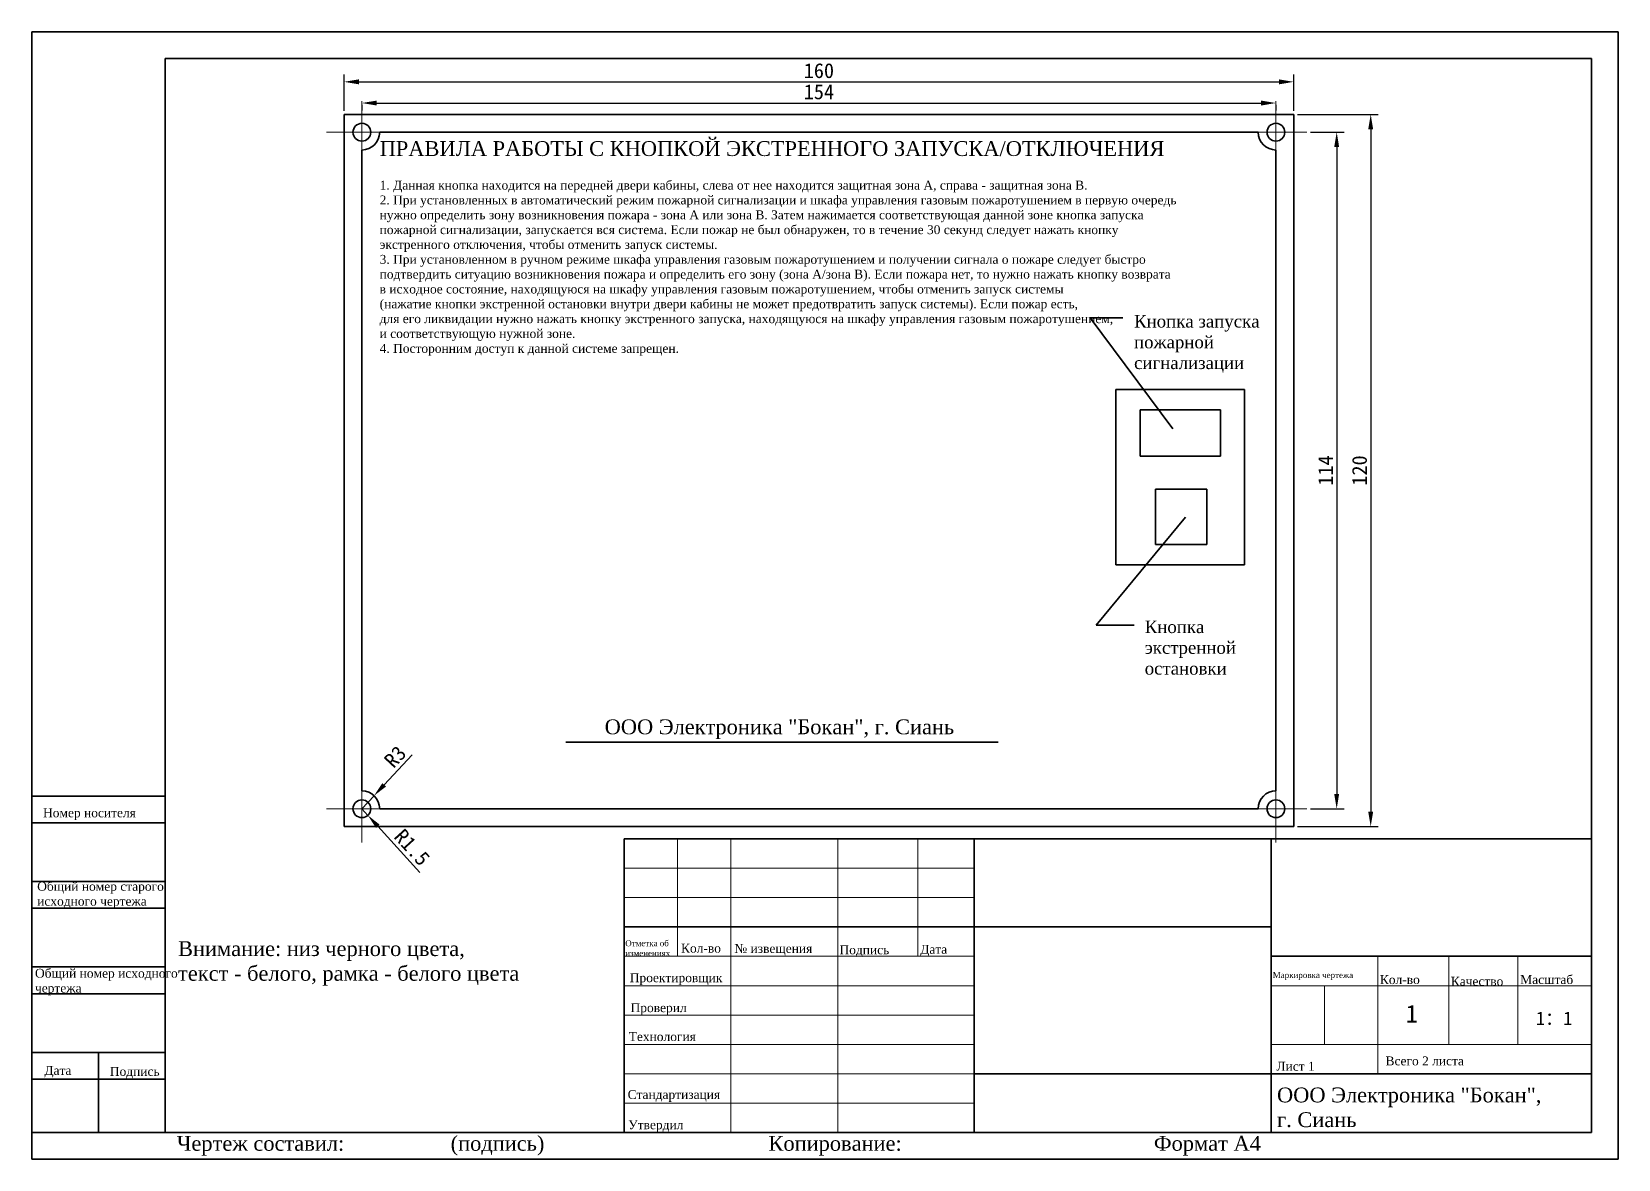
# Model space of a CAD drawing. Header units: millimetres. Extents: x 690 to 1461, y 516 to 784.
# Drawn here: x 901.1 to 1168.4, y 532.3 to 722.3 of the extents above; entities that cross this region are included whole.
import ezdxf

# ---------------------------------------------------------------- set-up
doc = ezdxf.new("R2010")
doc.units = ezdxf.units.MM
doc.linetypes.add('CENTER2', pattern=[28.575, 19.05, -3.175, 3.175, -3.175])
doc.layers.get('0').update_dxf_attribs({"lineweight": 35})
for name, color, linetype, lineweight in [('cent', 1, 'CENTER2', 18), ('dim', 3, 'Continuous', 18), ('hth', 5, 'Continuous', 18)]:
    doc.layers.add(name, color=color, linetype=linetype, lineweight=lineweight)
doc.styles.add('ISOCP', font='SIMHEI.TTF')
doc.styles.get("Standard").update_dxf_attribs({"font": 'SimSun.ttf'})
doc.dimstyles.new('ISO-25', dxfattribs={"dimtxt": 2.5, "dimasz": 2.5, "dimexe": 1.25, "dimexo": 0.625, "dimtad": 1, "dimdsep": 46, "dimtxsty": 'Standard', "dimcen": 2.5, "dimadec": 0, "dimazin": 0, "dimtfac": 1, "dimtmove": 0, "dimatfit": 3, "dimfxl": 1, "dimarcsym": 0})

# ---------------------------------------------------------------- blocks, each defined once
blk = doc.blocks.new('*D8')
at = {"layer": 'Defpoints', "color": 0}
for p in [(1113.74, 713.87), (953.74, 708.38), (1113.74, 708.38)]:
    blk.add_point(p, dxfattribs=at)
at = {"layer": 'dim', "color": 0, "lineweight": -2}
for p, q in [((953.74, 709.01), (953.74, 715.12)), ((956.24, 713.87), (1111.24, 713.87)), ((1113.74, 709.01), (1113.74, 715.12))]:
    blk.add_line(p, q, dxfattribs=at)
at = {"layer": 'dim', "color": 0}
for points in [[(956.24, 714.29), (956.24, 713.45), (953.74, 713.87)], [(1111.24, 714.29), (1111.24, 713.45), (1113.74, 713.87)]]:
    blk.add_solid(points, dxfattribs=at)
at = {"layer": 'dim', "color": 0, "insert": (1033.74, 715.74), "char_height": 2.5, "attachment_point": 5}
blk.add_mtext('160', dxfattribs=at)
blk = doc.blocks.new('*D9')
at = {"layer": 'Defpoints', "color": 0}
for p in [(956.74, 710.6), (1110.74, 710.6), (1110.74, 710.3)]:
    blk.add_point(p, dxfattribs=at)
at = {"layer": 'dim', "color": 0, "lineweight": -2}
for p, q in [((956.74, 709.98), (956.74, 709.05)), ((959.24, 710.3), (1108.24, 710.3)), ((1110.74, 709.98), (1110.74, 709.05))]:
    blk.add_line(p, q, dxfattribs=at)
at = {"layer": 'dim', "color": 0}
for points in [[(959.24, 710.71), (959.24, 709.88), (956.74, 710.3)], [(1108.24, 710.71), (1108.24, 709.88), (1110.74, 710.3)]]:
    blk.add_solid(points, dxfattribs=at)
at = {"layer": 'dim', "color": 0, "insert": (1033.74, 712.17), "char_height": 2.5, "attachment_point": 5}
blk.add_mtext('154', dxfattribs=at)
blk = doc.blocks.new('*D10')
at = {"layer": 'Defpoints', "color": 0}
for p in [(1113.74, 708.38), (1113.74, 588.38), (1126.71, 588.38)]:
    blk.add_point(p, dxfattribs=at)
at = {"layer": 'dim', "color": 0, "lineweight": -2}
for p, q in [((1114.37, 708.38), (1127.96, 708.38)), ((1126.71, 705.88), (1126.71, 590.88)), ((1114.37, 588.38), (1127.96, 588.38))]:
    blk.add_line(p, q, dxfattribs=at)
at = {"layer": 'dim', "color": 0}
for points in [[(1126.29, 705.88), (1127.12, 705.88), (1126.71, 708.38)], [(1126.29, 590.88), (1127.12, 590.88), (1126.71, 588.38)]]:
    blk.add_solid(points, dxfattribs=at)
at = {"layer": 'dim', "color": 0, "insert": (1124.83, 648.38), "char_height": 2.5, "attachment_point": 5, "rotation": 90}
blk.add_mtext('120', dxfattribs=at)
blk = doc.blocks.new('*D11')
at = {"layer": 'Defpoints', "color": 0}
for p in [(1115.93, 705.38), (1115.93, 591.38), (1120.98, 591.38)]:
    blk.add_point(p, dxfattribs=at)
at = {"layer": 'dim', "color": 0, "lineweight": -2}
for p, q in [((1116.55, 705.38), (1122.23, 705.38)), ((1120.98, 702.88), (1120.98, 593.88)), ((1116.55, 591.38), (1122.23, 591.38))]:
    blk.add_line(p, q, dxfattribs=at)
at = {"layer": 'dim', "color": 0}
for points in [[(1120.56, 702.88), (1121.39, 702.88), (1120.98, 705.38)], [(1120.56, 593.88), (1121.39, 593.88), (1120.98, 591.38)]]:
    blk.add_solid(points, dxfattribs=at)
at = {"layer": 'dim', "color": 0, "insert": (1119.1, 648.38), "char_height": 2.5, "attachment_point": 5, "rotation": 90}
blk.add_mtext('114', dxfattribs=at)
blk = doc.blocks.new('*D12')
at = {"layer": 'Defpoints', "color": 0}
for p in [(958.79, 593.58), (956.74, 591.38)]:
    blk.add_point(p, dxfattribs=at)
at = {"layer": 'dim', "color": 0, "lineweight": -2}
for p, q in [((965.24, 600.49), (960.49, 595.41)), ((956.74, 591.38), (958.79, 593.58))]:
    blk.add_line(p, q, dxfattribs=at)
at = {"layer": 'dim', "color": 0}
blk.add_solid([(960.19, 595.69), (960.8, 595.12), (958.79, 593.58)], dxfattribs=at)
at = {"layer": 'dim', "color": 0, "insert": (962.35, 600.14), "char_height": 2.5, "attachment_point": 5, "rotation": 46.9975}
blk.add_mtext('R3', dxfattribs=at)
blk = doc.blocks.new('*D13')
at = {"layer": 'Defpoints', "color": 0}
for p in [(956.74, 591.38), (957.75, 590.27)]:
    blk.add_point(p, dxfattribs=at)
at = {"layer": 'dim', "color": 0, "lineweight": -2}
for p, q in [((956.74, 591.38), (957.75, 590.27)), ((966.5, 580.64), (959.43, 588.42))]:
    blk.add_line(p, q, dxfattribs=at)
at = {"layer": 'dim', "color": 0}
blk.add_solid([(959.74, 588.7), (959.12, 588.14), (957.75, 590.27)], dxfattribs=at)
at = {"layer": 'dim', "color": 0, "insert": (965.2, 584.87), "char_height": 2.5, "attachment_point": 5, "rotation": 312.2711}
blk.add_mtext('R1.5', dxfattribs=at)

msp = doc.modelspace()

# ---------------------------------------------------------------- linework, layer by layer
at = {"color": 0}
for p, q in [((901.1175, 722.3151), (901.1175, 532.3151)), ((1168.4175, 722.3151), (901.1175, 722.3151)), ((1168.4175, 532.3151), (1168.4175, 722.3151)), ((923.6175, 536.8151), (923.6175, 717.8151)), ((1163.9175, 717.8151), (923.6175, 717.8151)), ((1163.9175, 536.8151), (1163.9175, 717.8151)), ((953.7412, 588.3832), (953.7412, 708.3832)), ((953.7412, 708.3832), (1113.7412, 708.3832)), ((1113.7412, 708.3832), (1113.7412, 588.3832)), ((959.7412, 705.3832), (1107.7412, 705.3832)), ((956.7412, 594.3832), (956.7412, 702.3832)), ((1110.7412, 702.3832), (1110.7412, 594.3832)), ((1093.3453, 655.3804), (1079.4189, 674.0952)), ((1079.4189, 674.0952), (1084.9244, 674.0952)), ((1083.7745, 661.9998), (1105.4651, 661.9998)), ((1083.7745, 632.4983), (1083.7745, 661.9998)), ((1105.4651, 661.9998), (1105.4651, 632.4983)), ((1087.8522, 658.5916), (1101.407, 658.5916)), ((1087.8522, 650.7884), (1087.8522, 658.5916)), ((1101.407, 658.5916), (1101.407, 650.7884)), ((1101.407, 650.7884), (1087.8522, 650.7884)), ((1090.4555, 645.2276), (1099.0731, 645.2276)), ((1090.4555, 635.8997), (1090.4555, 645.2276)), ((1099.0731, 645.2276), (1099.0731, 635.8997)), ((1095.5218, 640.5208), (1080.4758, 622.2889)), ((1099.0731, 635.8997), (1090.4555, 635.8997)), ((1105.4651, 632.4983), (1083.7745, 632.4983)), ((1080.4758, 622.2889), (1086.8784, 622.2889)), ((991.0768, 602.5936), (1063.9608, 602.5936)), ((923.6175, 593.5151), (901.1175, 593.5151)), ((1107.7412, 591.3832), (959.7412, 591.3832)), ((923.6175, 589.0151), (901.1175, 589.0151)), ((1113.7412, 588.3832), (953.7412, 588.3832)), ((923.6175, 586.3151), (923.6175, 536.8151)), ((1000.9175, 586.3151), (1163.9175, 586.3151)), ((1000.9175, 536.8151), (1000.9175, 586.3151)), ((1059.9175, 536.8151), (1059.9175, 586.3151)), ((1109.9175, 536.8151), (1109.9175, 586.3151)), ((923.6175, 579.1151), (901.1175, 579.1151)), ((923.6175, 574.6151), (901.1175, 574.6151)), ((1000.9175, 571.4651), (1109.9175, 571.4651)), ((923.6175, 564.7151), (901.1175, 564.7151)), ((1109.9175, 566.5151), (1163.9175, 566.5151)), ((923.6175, 560.2151), (901.1175, 560.2151)), ((923.6175, 550.3151), (901.1175, 550.3151)), ((912.3675, 550.3151), (912.3675, 536.8151)), ((923.6175, 545.8151), (901.1175, 545.8151)), ((1059.9175, 546.7151), (1109.9175, 546.7151)), ((1109.9175, 546.7151), (1163.9175, 546.7151)), ((923.6175, 536.8151), (901.1175, 536.8151)), ((923.6175, 536.8151), (1163.9175, 536.8151)), ((901.1175, 532.3151), (1168.4175, 532.3151))]:
    msp.add_line(p, q, dxfattribs=at)
for centre in [(956.7412, 705.3832), (1110.7412, 705.3832), (956.7412, 591.3832), (1110.7412, 591.3832)]:
    msp.add_circle(centre, 1.5, dxfattribs=at)
for centre, start, end in [((956.7412, 705.3832), 270, 0), ((1110.7412, 705.3832), 180, 270), ((956.7412, 591.3832), 0, 90), ((1110.7412, 591.3832), 90, 180)]:
    msp.add_arc(centre, 3, start, end, dxfattribs=at)
at = {"layer": 'cent', "color": 0}
for p, q in [((956.7412, 699.7202), (956.7412, 710.6008)), ((1110.7412, 699.7202), (1110.7412, 710.6008)), ((950.8018, 705.3832), (961.9284, 705.3832)), ((1104.8018, 705.3832), (1115.9284, 705.3832)), ((956.7412, 585.7202), (956.7412, 596.6008)), ((1110.7412, 585.7202), (1110.7412, 596.6008)), ((950.8018, 591.3832), (961.9284, 591.3832)), ((1104.8018, 591.3832), (1115.9284, 591.3832))]:
    msp.add_line(p, q, dxfattribs=at)
at = {"layer": 'hth', "color": 0}
for p, q in [((1009.9175, 566.5151), (1009.9175, 586.3151)), ((1018.9175, 536.8151), (1018.9175, 586.3151)), ((1036.9175, 536.8151), (1036.9175, 586.3151)), ((1050.4175, 566.5151), (1050.4175, 586.3151)), ((1000.9175, 581.3651), (1059.9175, 581.3651)), ((1000.9175, 576.4151), (1059.9175, 576.4151)), ((1000.9175, 566.5151), (1059.9175, 566.5151)), ((1127.9175, 546.7151), (1127.9175, 566.5151)), ((1139.868, 551.6651), (1139.868, 566.5151)), ((1151.4729, 551.6651), (1151.4729, 566.5151)), ((1000.9175, 561.5651), (1059.9175, 561.5651)), ((1109.9175, 561.5651), (1163.9175, 561.5651)), ((1118.9175, 551.6651), (1118.9175, 561.5651)), ((1000.9175, 556.6151), (1059.9175, 556.6151)), ((1059.9175, 551.6651), (1000.9175, 551.6651)), ((1109.9175, 551.6651), (1163.9175, 551.6651)), ((1000.9175, 546.7151), (1059.9175, 546.7151)), ((1000.9175, 541.7651), (1059.9175, 541.7651))]:
    msp.add_line(p, q, dxfattribs=at)

# ---------------------------------------------------------------- texts
at = {"attachment_point": 1}
for s, insert, char_height in [('{\\fTimes New Roman|b0|i0|c204|p18;ПРАВИЛА РАБОТЫ С КНОПКОЙ ЭКСТРЕННОГО ЗАПУСКА/ОТКЛЮЧЕНИЯ\\P\\H0.6x;\\P1. Данная кнопка находится на передней двери кабины, слева от нее находится защитная зона А, справа - защитная зона В.\\P2. При установленных в автоматический режим пожарной сигнализации и шкафа управления газовым пожаротушением в первую очередь\\Pнужно определить зону возникновения пожара - зона А или зона В. Затем нажимается соответствующая данной зоне кнопка запуска \\Pпожарной сигнализации, запускается вся система. Если пожар не был обнаружен, то в течение 30 секунд следует нажать кнопку\\Pэкстренного отключения, чтобы отменить запуск системы.\\P3. При установленном в ручном режиме шкафа управления газовым пожаротушением и получении сигнала о пожаре следует быстро\\Pподтвердить ситуацию возникновения пожара и определить его зону (зона А/зона В). Если пожара нет, то нужно нажать кнопку возврата\\Pв исходное состояние, находящуюся на шкафу управления газовым пожаротушением, чтобы отменить запуск системы\\P(нажатие кнопки экстренной остановки внутри двери кабины не может предотвратить запуск системы). Если пожар есть,\\Pдля его ликвидации нужно нажать кнопку экстренного запуска, находящуюся на шкафу управления газовым пожаротушением,\\Pи соответствующую нужной зоне.\\P4. Посторонним доступ к данной системе запрещен.}', (959.7343, 703.8794), 2.5), ('{\\fTimes New Roman|b0|i0|c204|p18;Кнопка запуска\\Pпожарной\\Pсигнализации}', (1086.8403, 674.5738), 2.1), ('{\\fTimes New Roman|b0|i0|c204|p18;Кнопка\\Pэкстренной\\Pостановки}', (1088.6346, 623.0866), 2.1), ('{\\fTimes New Roman|b0|i0|c204|p18;ООО Электроника "Бокан", г. Сиань}', (997.6402, 606.4372), 2.5), ('{\\fTimes New Roman|b0|i0|c204|p18;Номер носителя}', (903.0213, 591.446), 1.5), ('{\\fTimes New Roman|b0|i0|c204|p18;Общий номер старого\\Pисходного чертежа}', (902.0356, 579.054), 1.5), ('{\\fTimes New Roman|b0|i0|c204|p18;Внимание: низ черного цвета, \\Pтекст - белого, рамка - белого цвета}', (925.766, 569.0649), 2.5), ('{\\fTimes New Roman|b0|i0|c204|p18;Отметка об\\Pизменениях}', (1001.113, 569.2153), 1), ('{\\fTimes New Roman|b0|i0|c204|p18;Кол-во}', (1010.5042, 568.6344), 1.5), ('{\\fTimes New Roman|b0|i0|c204|p18;№ извещения}', (1019.4988, 568.5843), 1.5), ('{\\fTimes New Roman|b0|i0|c204|p18;Подпись}', (1037.2078, 568.3608), 1.5), ('{\\fTimes New Roman|b0|i0|c204|p18;Дата}', (1050.8051, 568.4495), 1.5), ('{\\fTimes New Roman|b0|i0|c204|p18;Общий номер исходного\\Pчертежа}', (901.6657, 564.4107), 1.5), ('{\\fTimes New Roman|b0|i0|c204|p18;Проектировщик}', (1001.8764, 563.6578), 1.5), ('{\\fTimes New Roman|b0|i0|c204|p18;Маркировка чертежа}', (1110.2069, 563.8522), 1), ('{\\fTimes New Roman|b0|i0|c204|p18;Кол-во}', (1128.2521, 563.3435), 1.5), ('{\\fTimes New Roman|b0|i0|c204|p18;Качество}', (1140.1924, 563.0612), 1.5), ('{\\fTimes New Roman|b0|i0|c204|p18;Масштаб}', (1151.902, 563.3438), 1.5), ('{\\fTimes New Roman|b0|i0|c204|p18;Проверил}', (1002.0106, 558.6086), 1.5), ('{\\fTimes New Roman|b0|i0|c204|p18;Технология}', (1001.6976, 553.7382), 1.5), ('{\\fTimes New Roman|b0|i0|c204|p18;Дата}', (903.2493, 548.0414), 1.5), ('{\\fTimes New Roman|b0|i0|c204|p18;Лист 1}', (1110.8336, 548.7381), 1.5), ('{\\fTimes New Roman|b0|i0|c204|p18;Всего 2 листа}', (1129.2131, 549.6372), 1.5), ('{\\fTimes New Roman|b0|i0|c204|p18;ООО Электроника "Бокан",\\Pг. Сиань}', (1110.9183, 544.4043), 2.5), ('{\\fTimes New Roman|b0|i0|c204|p18;Утвердил}', (1001.6085, 538.8803), 1.5), ('{\\fTimes New Roman|b0|i0|c204|p18;Чертеж составил:                   (подпись)                                        Копирование:                                             Формат А4}', (925.5659, 536.2481), 2.5)]:
    msp.add_mtext(s, dxfattribs=dict(at, insert=insert, char_height=char_height))
at = {"color": 0, "insert": (1133.6371, 556.8366), "char_height": 3, "width": 15, "attachment_point": 5, "style": 'ISOCP'}
msp.add_mtext('{\\f宋体|b0|i0|c134|p2;1}', dxfattribs=at)
at = {"color": 0, "insert": (1157.6131, 556.0603), "char_height": 2.25, "width": 9.4159, "attachment_point": 5}
msp.add_mtext('{\\f宋体|b0|i0|c134|p2;1：1}', dxfattribs=at)
at = {"char_height": 1.5, "attachment_point": 1}
for s, insert, width in [('{\\fTimes New Roman|b0|i0|c204|p18;Подпись}', (914.2785, 547.8718), 0.226239), ('{\\fTimes New Roman|b0|i0|c204|p18;Стандартизация}', (1001.5191, 543.9741), 0.044719)]:
    msp.add_mtext(s, dxfattribs=dict(at, insert=insert, width=width))

# ---------------------------------------------------------------- dimensions: what is measured, and where the dimension line sits
at = {"layer": 'dim', "color": 0}
for base, p1, p2, picture, middle in [((1113.7412, 713.8693), (953.7412, 708.3832), (1113.7412, 708.3832), '*D8', (1033.742, 713.8693)), ((1110.7412, 710.2982), (956.7412, 710.6008), (1110.7412, 710.6008), '*D9', (1033.7412, 710.2982))]:
    dim = msp.add_linear_dim(base=base, p1=p1, p2=p2, dimstyle='ISO-25', dxfattribs=at)
    dim.commit()
    dim.dimension.update_dxf_attribs({"geometry": picture, "text_midpoint": middle, "dimtype": 160})
for base, p1, p2, picture, middle in [((1126.7067, 588.3832), (1113.7412, 708.3832), (1113.7412, 588.3832), '*D10', (1126.7067, 648.3832)), ((1120.978, 591.3832), (1115.9284, 705.3832), (1115.9284, 591.3832), '*D11', (1120.978, 648.3832))]:
    dim = msp.add_linear_dim(base=base, p1=p1, p2=p2, angle=90, dimstyle='ISO-25', dxfattribs=at)
    dim.commit()
    dim.dimension.update_dxf_attribs({"geometry": picture, "text_midpoint": middle, "dimtype": 160})
for mpoint, picture, middle in [((958.7873, 593.5772), '*D12', (962.3466, 600.1428)), ((957.7501, 590.2733), '*D13', (965.196, 584.8696))]:
    dim = msp.add_radius_dim(center=(956.7412, 591.3832), mpoint=mpoint, dimstyle='ISO-25', dxfattribs=at)
    dim.commit()
    dim.dimension.update_dxf_attribs({"geometry": picture, "text_midpoint": middle})

doc.saveas('drawing.dxf')
